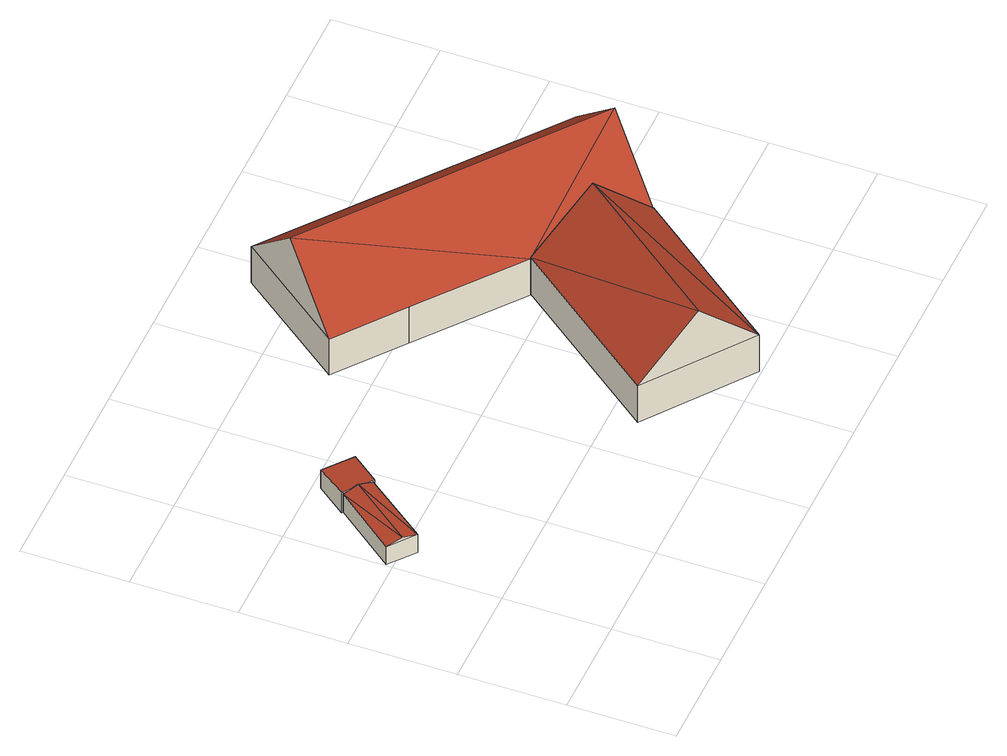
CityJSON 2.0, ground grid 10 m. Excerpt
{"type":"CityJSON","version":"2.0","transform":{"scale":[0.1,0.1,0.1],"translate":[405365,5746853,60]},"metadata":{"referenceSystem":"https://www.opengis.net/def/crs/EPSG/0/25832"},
"CityObjects":{
"building1":{"type":"Building","attributes":{"Gemeindeschluessel":"05515000","Geometrietyp2DReferenz":"3000","function":"31001_2700","roofType":"3100","measuredHeight":2.48},"geometry":[{"type":"Solid","lod":"2","boundaries":[[[[0,1,2,3]],[[4,5,1,0]],[[6,7,5,4]],[[3,2,7,6]],[[0,8,4]],[[6,9,3]],[[0,3,9]],[[9,8,0]],[[8,9,6]],[[6,4,8]],[[1,5,7,2]]]],"semantics":{"surfaces":[{"type":"WallSurface"},{"type":"RoofSurface"},{"type":"GroundSurface"}],"values":[[0,0,0,0,0,0,1,1,1,1,2]]}}]},
"building2":{"type":"Building","attributes":{"Gemeindeschluessel":"05515000","Geometrietyp2DReferenz":"3000","function":"31001_2700","roofType":"2100","measuredHeight":2.36},"geometry":[{"type":"Solid","lod":"2","boundaries":[[[[10,11,12,13]],[[14,15,11,10]],[[16,17,15,14]],[[18,19,17,16]],[[20,21,19,18]],[[13,12,21,20]],[[18,16,14,10,13,20]],[[11,15,17,19,21,12]]]],"semantics":{"surfaces":[{"type":"WallSurface"},{"type":"RoofSurface"},{"type":"GroundSurface"}],"values":[[0,0,0,0,0,0,1,2]]}}]},
"building3":{"type":"Building","attributes":{"Gemeindeschluessel":"05515000","Geometrietyp2DReferenz":"3000","function":"31001_2700","roofType":"3100","measuredHeight":10.07},"geometry":[{"type":"Solid","lod":"2","boundaries":[[[[22,23,24,25]],[[26,27,23,22]],[[28,29,27,26]],[[25,24,29,28]],[[22,30,26]],[[28,31,25]],[[22,25,31]],[[31,30,22]],[[30,31,28]],[[28,26,30]],[[23,27,29,24]]]],"semantics":{"surfaces":[{"type":"WallSurface"},{"type":"RoofSurface"},{"type":"GroundSurface"}],"values":[[0,0,0,0,0,0,1,1,1,1,2]]}}]},
"building4":{"type":"Building","attributes":{"Gemeindeschluessel":"05515000","Geometrietyp2DReferenz":"3000","function":"31001_1000","roofType":"5000","measuredHeight":10.61},"address":[{"country":"Germany","locality":"Münster","thoroughfareNumber":"90","thoroughfareName":"Wittlerheide"}],"geometry":[{"type":"Solid","lod":"2","boundaries":[[[[32,33,34,35]],[[36,37,33,32]],[[38,39,37,36]],[[40,41,39,38]],[[42,43,41,40]],[[44,45,43,42]],[[35,34,45,44]],[[38,46,40]],[[46,47,40]],[[47,44,42,40]],[[35,47,46,36,32]],[[46,38,36]],[[47,35,44]],[[33,37,39,41,43,45,34]]]],"semantics":{"surfaces":[{"type":"WallSurface"},{"type":"RoofSurface"},{"type":"GroundSurface"}],"values":[[0,0,0,0,0,0,0,1,1,1,1,0,0,2]]}}]}
},
"vertices":[
[25,187,23],[25,187,2],[70,246,2],[70,246,23],[1,206,23],[1,206,2],[47,264,23],[47,264,2],[13,196,27],[59,255,27],
[68,293,22],[68,293,1],[46,265,1],[46,265,25],[94,272,22],[94,272,1],[71,245,25],[71,245,1],[70,246,25],[70,246,1],[47,264,25],[47,264,1],
[338,2,45],[338,2,2],[448,143,2],[448,143,45],[242,74,45],[242,74,2],[353,217,45],[353,217,2],[290,38,103],[401,180,103],
[340,394,43],[340,394,1],[278,442,1],[278,442,43],[529,246,43],[529,246,1],[448,143,43],[448,143,1],[353,217,43],[353,217,1],[260,290,43],[260,290,1],[198,338,43],[198,338,1],[488,195,108],[238,390,108]
]}
